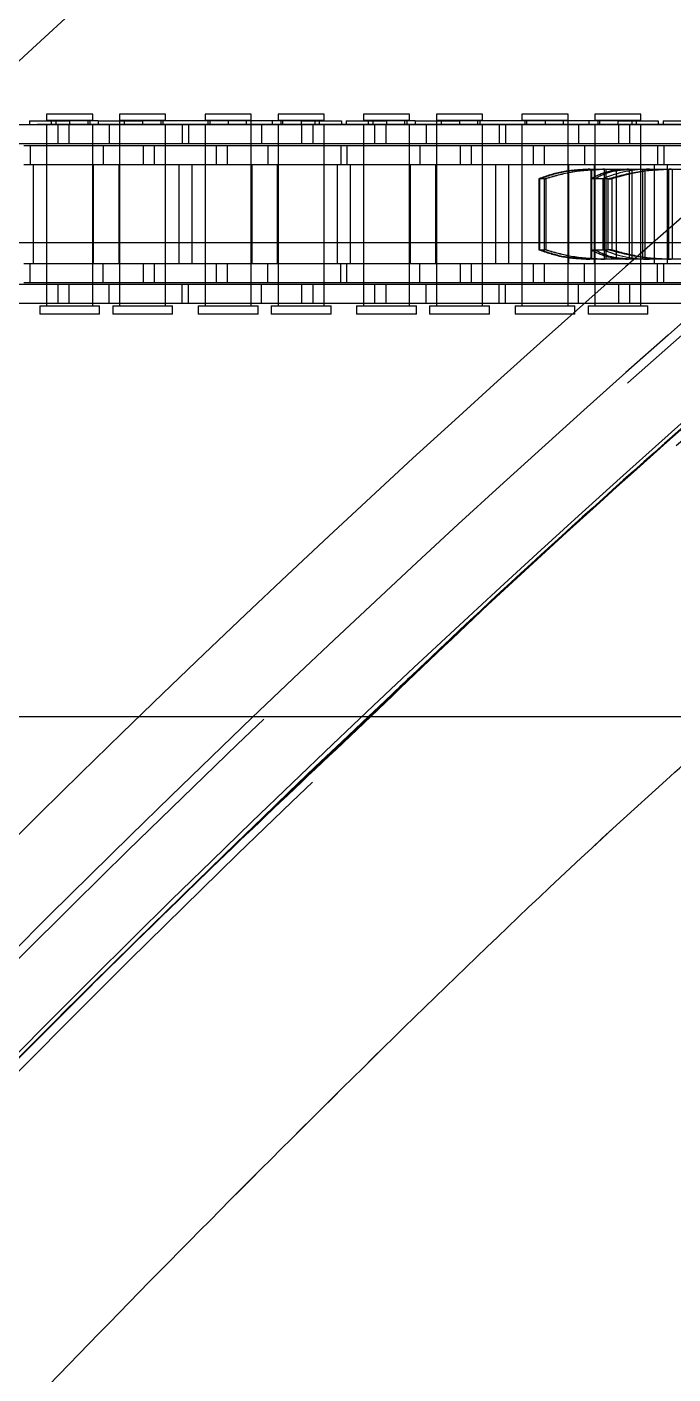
# Model space of a CAD drawing. Header units: metres. Extents: x 0 to 21025, y 0 to 14850.
# Drawn here: x 5959.9 to 6011.7, y 9208.5 to 9316.4 of the extents above; entities that cross this region are included whole.
import ezdxf

# ---------------------------------------------------------------- set-up
doc = ezdxf.new("R2010")
doc.units = ezdxf.units.M
doc.header["$LTSCALE"] = 25
doc.linetypes.add('HIDDEN2', pattern=[4.7625, 3.175, -1.5875])
for name, color, linetype in [('SL1', 8, 'Continuous'), ('SL4', 4, 'Continuous'), ('ST1', 7, 'HIDDEN2')]:
    doc.layers.add(name, color=color, linetype=linetype)

msp = doc.modelspace()

# ---------------------------------------------------------------- linework, layer by layer
at = {"layer": 'SL1'}
for radius, start, end in [(1215.5, 107.106787, 166.785047), (1170.7, 106.690475, 164.690823), (1164.35, 106.913784, 164.513299), (1158.35, 107.10294, 164.435358), (1221.5, 131.364925, 136.439839), (1158, 127.658057, 133.372518), (1158, 133.372518, 142.669489)]:
    msp.add_arc((6782.517, 8419.394), radius, start, end, dxfattribs=at)
for points, knots in [([(6075.047, 9336.149), (6074.962, 9336.085), (6064.84, 9328.531), (6045.339, 9312.61), (6017.282, 9288.713), (5998.008, 9271.47), (5988.446, 9262.2), (5987.36, 9261.149)], [0, 0, 0, 0, 0.0027581, 0.3282416, 0.6538705, 0.960724, 1, 1, 1, 1]), ([(5987.474, 9261.149), (5990.607, 9264.16), (6002.772, 9275.852), (6024.842, 9295.286), (6050.924, 9317.33), (6068.01, 9330.577), (6075.196, 9336.149)], [0, 0, 0, 0, 0.1129057, 0.4383374, 0.7637691, 1, 1, 1, 1]), ([(5861.899, 9121.619), (5864.955, 9125.676), (5875.115, 9139.167), (5893.741, 9161.945), (5917.767, 9189.906), (5943.26, 9217.52), (5966.462, 9241.325), (5981.524, 9255.535), (5987.474, 9261.149)], [0, 0, 0, 0, 0.0810737, 0.2695932, 0.4695371, 0.669481, 0.8694249, 1, 1, 1, 1]), ([(5987.36, 9261.149), (5979.911, 9254.036), (5963.917, 9238.766), (5940.314, 9214.397), (5916.358, 9188.284), (5892.829, 9160.843), (5874.647, 9138.624), (5864.521, 9125.109), (5861.906, 9121.619)], [0, 0, 0, 0, 0.1644711, 0.3531204, 0.5416744, 0.7303041, 0.9303581, 1, 1, 1, 1]), ([(5887.025, 9121.619), (5887.135, 9121.764), (5894.273, 9131.154), (5909.657, 9149.734), (5933.264, 9177.228), (5958.319, 9204.393), (5984.281, 9230.674), (6003.816, 9249.589), (6014.928, 9259.456), (6016.834, 9261.149)], [0, 0, 0, 0, 0.00287638, 0.18545455, 0.37909058, 0.57265878, 0.76633386, 0.95992582, 1, 1, 1, 1]), ([(5887.025, 9121.619), (5887.137, 9121.765), (5894.275, 9131.155), (5909.657, 9149.735), (5933.265, 9177.228), (5958.319, 9204.392), (5984.281, 9230.674), (6003.815, 9249.587), (6014.929, 9259.456), (6016.835, 9261.149)], [0, 0, 0, 0, 0.00289769, 0.18545247, 0.37907022, 0.57268798, 0.76630574, 0.9599235, 1, 1, 1, 1])]:
    msp.add_open_spline(points, degree=3, knots=knots, dxfattribs=at)
at = {"layer": 'SL4'}
msp.add_line((5540.514, 9261.149), (6209.329, 9261.149), dxfattribs=at)
at = {"layer": 'ST1'}
for p, q in [((5965.173, 9309.384), (5961.483, 9309.384)), ((5961.483, 9309.384), (5961.483, 9308.91)), ((5965.173, 9308.91), (5965.173, 9309.384)), ((5971.021, 9309.384), (5967.331, 9309.384)), ((5967.331, 9309.384), (5967.331, 9308.91)), ((5971.021, 9308.91), (5971.021, 9309.384)), ((5977.873, 9309.384), (5974.183, 9309.384)), ((5974.183, 9309.384), (5974.183, 9308.91)), ((5977.873, 9308.91), (5977.873, 9309.384)), ((5983.721, 9309.384), (5980.031, 9309.384)), ((5980.031, 9309.384), (5980.031, 9308.91)), ((5983.721, 9308.91), (5983.721, 9309.384)), ((5990.573, 9309.384), (5986.883, 9309.384)), ((5986.883, 9309.384), (5986.883, 9308.91)), ((5990.573, 9308.91), (5990.573, 9309.384)), ((5996.421, 9309.384), (5992.731, 9309.384)), ((5992.731, 9309.384), (5992.731, 9308.91)), ((5996.421, 9308.91), (5996.421, 9309.384)), ((6003.273, 9309.384), (5999.583, 9309.384)), ((5999.583, 9309.384), (5999.583, 9308.91)), ((6003.273, 9308.91), (6003.273, 9309.384)), ((6009.121, 9309.384), (6005.431, 9309.384)), ((6005.431, 9309.384), (6005.431, 9308.91)), ((6009.121, 9308.91), (6009.121, 9309.384)), ((5603.527, 9308.604), (6031.961, 9308.604)), ((5962.396, 9308.541), (5953.301, 9308.541)), ((5960.098, 9308.873), (5960.098, 9308.541)), ((5960.098, 9308.873), (5963.328, 9308.873)), ((5961.483, 9308.91), (5965.173, 9308.91)), ((5961.483, 9308.541), (5961.483, 9307.021)), ((5961.483, 9308.541), (5961.483, 9294.042)), ((5961.852, 9308.91), (5961.852, 9308.541)), ((5962.221, 9308.873), (5962.221, 9308.541)), ((5963.256, 9308.541), (5962.396, 9308.541)), ((5962.396, 9307.021), (5962.396, 9308.541)), ((5972.351, 9308.541), (5963.256, 9308.541)), ((5963.256, 9308.541), (5963.256, 9307.021)), ((5963.328, 9308.873), (5963.328, 9308.541)), ((5965.624, 9308.873), (5963.328, 9308.873)), ((5964.804, 9308.541), (5964.804, 9308.91)), ((5964.947, 9308.873), (5964.947, 9308.541)), ((5965.173, 9307.021), (5965.173, 9308.541)), ((5965.173, 9294.042), (5965.173, 9308.541)), ((5965.624, 9308.873), (5969.176, 9308.873)), ((5965.624, 9308.873), (5965.624, 9308.541)), ((5966.503, 9308.541), (5966.503, 9307.021)), ((5967.331, 9308.91), (5971.021, 9308.91)), ((5967.331, 9308.873), (5967.331, 9307.021)), ((5967.331, 9308.541), (5967.331, 9294.042)), ((5967.7, 9308.91), (5967.7, 9308.541)), ((5969.176, 9308.873), (5969.176, 9308.541)), ((5981.876, 9308.873), (5969.176, 9308.873)), ((5970.652, 9308.541), (5970.652, 9308.91)), ((5970.795, 9308.873), (5970.795, 9308.541)), ((5971.021, 9307.021), (5971.021, 9308.541)), ((5971.021, 9294.042), (5971.021, 9308.541)), ((5972.351, 9308.541), (5972.351, 9307.021)), ((5978.701, 9308.541), (5972.351, 9308.541)), ((5972.853, 9308.541), (5972.853, 9307.021)), ((5974.183, 9308.91), (5977.873, 9308.91)), ((5974.183, 9308.541), (5974.183, 9307.021)), ((5974.183, 9308.541), (5974.183, 9294.042)), ((5974.409, 9308.873), (5974.409, 9308.541)), ((5974.552, 9308.91), (5974.552, 9308.541)), ((5976.028, 9308.873), (5976.028, 9308.541)), ((5977.504, 9308.541), (5977.504, 9308.91)), ((5977.873, 9307.021), (5977.873, 9308.873)), ((5977.873, 9294.042), (5977.873, 9308.541)), ((5978.701, 9308.541), (5978.701, 9307.021)), ((5987.796, 9308.541), (5978.701, 9308.541)), ((5979.58, 9308.541), (5979.58, 9308.873)), ((5980.031, 9308.91), (5983.721, 9308.91)), ((5980.031, 9308.541), (5980.031, 9307.021)), ((5980.031, 9308.541), (5980.031, 9294.042)), ((5980.257, 9308.873), (5980.257, 9308.541)), ((5980.4, 9308.91), (5980.4, 9308.541)), ((5981.876, 9308.873), (5981.876, 9308.541)), ((5981.876, 9308.873), (5985.107, 9308.873)), ((5981.948, 9307.021), (5981.948, 9308.541)), ((5982.808, 9308.541), (5982.808, 9307.021)), ((5982.983, 9308.873), (5982.983, 9308.541)), ((5983.352, 9308.541), (5983.352, 9308.91)), ((5983.721, 9307.021), (5983.721, 9308.541)), ((5983.721, 9294.042), (5983.721, 9308.541)), ((5985.107, 9308.873), (5985.107, 9308.541)), ((5985.498, 9308.873), (5985.498, 9308.541)), ((5985.498, 9308.873), (5988.728, 9308.873)), ((5986.883, 9308.91), (5990.573, 9308.91)), ((5986.883, 9308.541), (5986.883, 9307.021)), ((5986.883, 9308.541), (5986.883, 9294.042)), ((5987.252, 9308.91), (5987.252, 9308.541)), ((5987.621, 9308.873), (5987.621, 9308.541)), ((5988.656, 9308.541), (5987.796, 9308.541)), ((5987.796, 9307.021), (5987.796, 9308.541)), ((5997.751, 9308.541), (5988.656, 9308.541)), ((5988.656, 9308.541), (5988.656, 9307.021)), ((5988.728, 9308.873), (5988.728, 9308.541)), ((5991.024, 9308.873), (5988.728, 9308.873)), ((5990.204, 9308.541), (5990.204, 9308.91)), ((5990.347, 9308.873), (5990.347, 9308.541)), ((5990.573, 9307.021), (5990.573, 9308.541)), ((5990.573, 9294.042), (5990.573, 9308.541)), ((5991.024, 9308.873), (5994.576, 9308.873)), ((5991.024, 9308.873), (5991.024, 9308.541)), ((5991.903, 9308.541), (5991.903, 9307.021)), ((5992.731, 9308.91), (5996.421, 9308.91)), ((5992.731, 9308.873), (5992.731, 9307.021)), ((5992.731, 9308.541), (5992.731, 9294.042)), ((5993.1, 9308.91), (5993.1, 9308.541)), ((5994.576, 9308.873), (5994.576, 9308.541)), ((6007.276, 9308.873), (5994.576, 9308.873)), ((5996.052, 9308.541), (5996.052, 9308.91)), ((5996.195, 9308.873), (5996.195, 9308.541)), ((5996.421, 9307.021), (5996.421, 9308.541)), ((5996.421, 9294.042), (5996.421, 9308.541)), ((5997.751, 9308.541), (5997.751, 9307.021)), ((6004.101, 9308.541), (5997.751, 9308.541)), ((5998.253, 9308.541), (5998.253, 9307.021)), ((5999.583, 9308.91), (6003.273, 9308.91)), ((5999.583, 9308.541), (5999.583, 9307.021)), ((5999.583, 9308.541), (5999.583, 9294.042)), ((5999.809, 9308.873), (5999.809, 9308.541)), ((5999.952, 9308.91), (5999.952, 9308.541)), ((6001.428, 9308.873), (6001.428, 9308.541)), ((6002.904, 9308.541), (6002.904, 9308.91)), ((6003.273, 9307.021), (6003.273, 9308.873)), ((6003.273, 9294.042), (6003.273, 9308.541)), ((6004.101, 9308.541), (6004.101, 9307.021)), ((6013.196, 9308.541), (6004.101, 9308.541)), ((6004.98, 9308.541), (6004.98, 9308.873)), ((6005.431, 9308.91), (6009.121, 9308.91)), ((6005.431, 9308.541), (6005.431, 9307.021)), ((6005.431, 9308.541), (6005.431, 9294.042)), ((6005.657, 9308.873), (6005.657, 9308.541)), ((6005.8, 9308.91), (6005.8, 9308.541)), ((6007.276, 9308.873), (6007.276, 9308.541)), ((6007.276, 9308.873), (6010.507, 9308.873)), ((6007.348, 9307.021), (6007.348, 9308.541)), ((6008.208, 9308.541), (6008.208, 9307.021)), ((6008.383, 9308.873), (6008.383, 9308.541)), ((6008.752, 9308.541), (6008.752, 9308.91)), ((6009.121, 9307.021), (6009.121, 9308.541)), ((6009.121, 9294.042), (6009.121, 9308.541)), ((6010.507, 9308.873), (6010.507, 9308.541)), ((6010.898, 9308.873), (6010.898, 9308.541)), ((6010.898, 9308.873), (6014.128, 9308.873)), ((5962.396, 9307.021), (5953.301, 9307.021)), ((5966.001, 9306.869), (5959.651, 9306.869)), ((5960.153, 9306.869), (5960.153, 9305.349)), ((5961.483, 9306.869), (5961.483, 9305.349)), ((5963.256, 9307.021), (5962.396, 9307.021)), ((5972.351, 9307.021), (5963.256, 9307.021)), ((5965.173, 9305.349), (5965.173, 9306.869)), ((5966.001, 9306.869), (5966.001, 9305.349)), ((5975.096, 9306.869), (5966.001, 9306.869)), ((5967.331, 9306.869), (5967.331, 9305.349)), ((5969.248, 9305.349), (5969.248, 9306.869)), ((5970.108, 9306.869), (5970.108, 9305.349)), ((5971.021, 9305.349), (5971.021, 9306.869)), ((5978.701, 9307.021), (5972.351, 9307.021)), ((5974.183, 9306.869), (5974.183, 9305.349)), ((5975.956, 9306.869), (5975.096, 9306.869)), ((5975.096, 9305.349), (5975.096, 9306.869)), ((5985.051, 9306.869), (5975.956, 9306.869)), ((5975.956, 9306.869), (5975.956, 9305.349)), ((5977.873, 9305.349), (5977.873, 9306.869)), ((5987.796, 9307.021), (5978.701, 9307.021)), ((5979.203, 9306.869), (5979.203, 9305.349)), ((5980.031, 9306.869), (5980.031, 9305.349)), ((5983.721, 9305.349), (5983.721, 9306.869)), ((5985.051, 9306.869), (5985.051, 9305.349)), ((5991.401, 9306.869), (5985.051, 9306.869)), ((5985.553, 9306.869), (5985.553, 9305.349)), ((5986.883, 9306.869), (5986.883, 9305.349)), ((5988.656, 9307.021), (5987.796, 9307.021)), ((5997.751, 9307.021), (5988.656, 9307.021)), ((5990.573, 9305.349), (5990.573, 9306.869)), ((5991.401, 9306.869), (5991.401, 9305.349)), ((6000.496, 9306.869), (5991.401, 9306.869)), ((5992.731, 9306.869), (5992.731, 9305.349)), ((5994.648, 9305.349), (5994.648, 9306.869)), ((5995.508, 9306.869), (5995.508, 9305.349)), ((5996.421, 9305.349), (5996.421, 9306.869)), ((6004.101, 9307.021), (5997.751, 9307.021)), ((5999.583, 9306.869), (5999.583, 9305.349)), ((6001.356, 9306.869), (6000.496, 9306.869)), ((6000.496, 9305.349), (6000.496, 9306.869)), ((6010.451, 9306.869), (6001.356, 9306.869)), ((6001.356, 9306.869), (6001.356, 9305.349)), ((6003.273, 9305.349), (6003.273, 9306.869)), ((6013.196, 9307.021), (6004.101, 9307.021)), ((6004.603, 9306.869), (6004.603, 9305.349)), ((6005.431, 9306.869), (6005.431, 9305.349)), ((6009.121, 9305.349), (6009.121, 9306.869)), ((6010.451, 9306.869), (6010.451, 9305.349)), ((6016.801, 9306.869), (6010.451, 9306.869)), ((6010.953, 9306.869), (6010.953, 9305.349)), ((5966.001, 9305.349), (5959.651, 9305.349)), ((5960.436, 9297.419), (5960.436, 9305.349)), ((5961.483, 9305.349), (5961.483, 9297.419)), ((5965.173, 9297.419), (5965.173, 9305.349)), ((5965.216, 9305.349), (5965.216, 9297.419)), ((5975.096, 9305.349), (5966.001, 9305.349)), ((5967.288, 9297.419), (5967.288, 9305.349)), ((5967.331, 9305.349), (5967.331, 9297.419)), ((5971.021, 9297.419), (5971.021, 9305.349)), ((5972.068, 9305.349), (5972.068, 9297.419)), ((5973.136, 9297.419), (5973.136, 9305.349)), ((5974.183, 9305.349), (5974.183, 9297.419)), ((5975.956, 9305.349), (5975.096, 9305.349)), ((5985.051, 9305.349), (5975.956, 9305.349)), ((5977.873, 9297.419), (5977.873, 9305.349)), ((5977.916, 9305.349), (5977.916, 9297.419)), ((5979.988, 9297.419), (5979.988, 9305.349)), ((5980.031, 9305.349), (5980.031, 9297.419)), ((5983.721, 9297.419), (5983.721, 9305.349)), ((5984.768, 9305.349), (5984.768, 9297.419)), ((5991.401, 9305.349), (5985.051, 9305.349)), ((5985.836, 9297.419), (5985.836, 9305.349)), ((5986.883, 9305.349), (5986.883, 9297.419)), ((5990.573, 9297.419), (5990.573, 9305.349)), ((5990.616, 9305.349), (5990.616, 9297.419)), ((6000.496, 9305.349), (5991.401, 9305.349)), ((5992.688, 9297.419), (5992.688, 9305.349)), ((5992.731, 9305.349), (5992.731, 9297.419)), ((5996.421, 9297.419), (5996.421, 9305.349)), ((5997.468, 9305.349), (5997.468, 9297.419)), ((5998.536, 9297.419), (5998.536, 9305.349)), ((5999.583, 9305.349), (5999.583, 9297.419)), ((6001.356, 9305.349), (6000.496, 9305.349)), ((6010.451, 9305.349), (6001.356, 9305.349)), ((6003.273, 9297.419), (6003.273, 9305.349)), ((6003.316, 9305.349), (6003.316, 9297.419)), ((6005.016, 9304.989), (6006.07, 9304.989)), ((6005.136, 9297.779), (6005.136, 9304.989)), ((6005.179, 9297.779), (6005.179, 9304.989)), ((6005.388, 9297.419), (6005.388, 9305.349)), ((6005.431, 9305.349), (6005.431, 9297.419)), ((6006.07, 9304.989), (6006.199, 9304.989)), ((6006.199, 9297.779), (6006.199, 9304.989)), ((6006.199, 9304.989), (6008.109, 9304.989)), ((6006.334, 9297.779), (6006.334, 9304.989)), ((6007.156, 9297.779), (6007.156, 9304.989)), ((6008.109, 9304.989), (6011.234, 9304.989)), ((6008.205, 9297.779), (6008.205, 9304.989)), ((6008.421, 9297.779), (6008.421, 9304.989)), ((6009.121, 9297.419), (6009.121, 9305.349)), ((6009.273, 9297.779), (6009.273, 9304.989)), ((6009.454, 9297.779), (6009.454, 9304.989)), ((6010.168, 9305.349), (6010.168, 9297.419)), ((6016.801, 9305.349), (6010.451, 9305.349)), ((6011.234, 9304.989), (6011.358, 9304.989)), ((6011.236, 9297.419), (6011.236, 9305.349)), ((6011.358, 9297.779), (6011.358, 9304.989)), ((6011.358, 9304.989), (6015.111, 9304.989)), ((6011.654, 9297.779), (6011.654, 9304.989)), ((6001.383, 9304.227), (6000.927, 9304.227)), ((6000.927, 9304.227), (6000.927, 9298.541)), ((6001.007, 9298.541), (6001.007, 9304.227)), ((6001.383, 9298.541), (6001.383, 9304.227)), ((6001.383, 9304.227), (6001.503, 9304.227)), ((6001.503, 9304.227), (6001.503, 9298.541)), ((6006.479, 9304.227), (6005.125, 9304.227)), ((6005.125, 9304.227), (6005.125, 9298.541)), ((6005.397, 9298.541), (6005.397, 9304.227)), ((6006.071, 9304.227), (6006.071, 9298.541)), ((6006.479, 9298.541), (6006.479, 9304.227)), ((6006.479, 9304.227), (6006.785, 9304.227)), ((6006.785, 9304.227), (6006.785, 9298.541)), ((6020.819, 9299.079), (5603.527, 9299.079)), ((6000.927, 9298.541), (6001.383, 9298.541)), ((6001.503, 9298.541), (6001.383, 9298.541)), ((6005.125, 9298.541), (6006.479, 9298.541)), ((6006.785, 9298.541), (6006.479, 9298.541)), ((6006.07, 9297.779), (6005.016, 9297.779)), ((6006.199, 9297.779), (6006.07, 9297.779)), ((6008.109, 9297.779), (6006.199, 9297.779)), ((6011.234, 9297.779), (6008.109, 9297.779)), ((6011.358, 9297.779), (6011.234, 9297.779)), ((6015.111, 9297.779), (6011.358, 9297.779)), ((5966.001, 9297.419), (5959.651, 9297.419)), ((5960.153, 9295.899), (5960.153, 9297.419)), ((5961.483, 9297.419), (5961.483, 9295.899)), ((5965.173, 9295.899), (5965.173, 9297.419)), ((5966.001, 9295.899), (5966.001, 9297.419)), ((5975.096, 9297.419), (5966.001, 9297.419)), ((5967.331, 9297.419), (5967.331, 9295.899)), ((5969.248, 9295.899), (5969.248, 9297.419)), ((5970.108, 9297.419), (5970.108, 9295.899)), ((5971.021, 9295.899), (5971.021, 9297.419)), ((5974.183, 9297.419), (5974.183, 9295.899)), ((5975.956, 9297.419), (5975.096, 9297.419)), ((5975.096, 9295.899), (5975.096, 9297.419)), ((5985.051, 9297.419), (5975.956, 9297.419)), ((5975.956, 9297.419), (5975.956, 9295.899)), ((5977.873, 9295.899), (5977.873, 9297.419)), ((5979.203, 9295.899), (5979.203, 9297.419)), ((5980.031, 9297.419), (5980.031, 9295.899)), ((5983.721, 9295.899), (5983.721, 9297.419)), ((5985.051, 9295.899), (5985.051, 9297.419)), ((5991.401, 9297.419), (5985.051, 9297.419)), ((5985.553, 9295.899), (5985.553, 9297.419)), ((5986.883, 9297.419), (5986.883, 9295.899)), ((5990.573, 9295.899), (5990.573, 9297.419)), ((5991.401, 9295.899), (5991.401, 9297.419)), ((6000.496, 9297.419), (5991.401, 9297.419)), ((5992.731, 9297.419), (5992.731, 9295.899)), ((5994.648, 9295.899), (5994.648, 9297.419)), ((5995.508, 9297.419), (5995.508, 9295.899)), ((5996.421, 9295.899), (5996.421, 9297.419)), ((5999.583, 9297.419), (5999.583, 9295.899)), ((6001.356, 9297.419), (6000.496, 9297.419)), ((6000.496, 9295.899), (6000.496, 9297.419)), ((6010.451, 9297.419), (6001.356, 9297.419)), ((6001.356, 9297.419), (6001.356, 9295.899)), ((6003.273, 9295.899), (6003.273, 9297.419)), ((6004.603, 9295.899), (6004.603, 9297.419)), ((6005.431, 9297.419), (6005.431, 9295.899)), ((6009.121, 9295.899), (6009.121, 9297.419)), ((6010.451, 9295.899), (6010.451, 9297.419)), ((6016.801, 9297.419), (6010.451, 9297.419)), ((6010.953, 9295.899), (6010.953, 9297.419)), ((5962.396, 9295.747), (5953.301, 9295.747)), ((5966.001, 9295.899), (5959.651, 9295.899)), ((5961.483, 9295.747), (5961.483, 9294.227)), ((5963.256, 9295.747), (5962.396, 9295.747)), ((5962.396, 9294.227), (5962.396, 9295.747)), ((5972.351, 9295.747), (5963.256, 9295.747)), ((5963.256, 9295.747), (5963.256, 9294.227)), ((5965.173, 9294.227), (5965.173, 9295.747)), ((5975.096, 9295.899), (5966.001, 9295.899)), ((5966.503, 9294.227), (5966.503, 9295.747)), ((5967.331, 9295.747), (5967.331, 9294.227)), ((5971.021, 9294.227), (5971.021, 9295.747)), ((5972.351, 9294.227), (5972.351, 9295.747)), ((5978.701, 9295.747), (5972.351, 9295.747)), ((5972.853, 9294.227), (5972.853, 9295.747)), ((5974.183, 9295.747), (5974.183, 9294.227)), ((5975.956, 9295.899), (5975.096, 9295.899)), ((5985.051, 9295.899), (5975.956, 9295.899)), ((5977.873, 9294.227), (5977.873, 9295.747)), ((5978.701, 9294.227), (5978.701, 9295.747)), ((5987.796, 9295.747), (5978.701, 9295.747)), ((5980.031, 9295.747), (5980.031, 9294.227)), ((5981.948, 9294.227), (5981.948, 9295.747)), ((5982.808, 9295.747), (5982.808, 9294.227)), ((5983.721, 9294.227), (5983.721, 9295.747)), ((5991.401, 9295.899), (5985.051, 9295.899)), ((5986.883, 9295.747), (5986.883, 9294.227)), ((5988.656, 9295.747), (5987.796, 9295.747)), ((5987.796, 9294.227), (5987.796, 9295.747)), ((5997.751, 9295.747), (5988.656, 9295.747)), ((5988.656, 9295.747), (5988.656, 9294.227)), ((5990.573, 9294.227), (5990.573, 9295.747)), ((6000.496, 9295.899), (5991.401, 9295.899)), ((5991.903, 9294.227), (5991.903, 9295.747)), ((5992.731, 9295.747), (5992.731, 9294.227)), ((5996.421, 9294.227), (5996.421, 9295.747)), ((5997.751, 9294.227), (5997.751, 9295.747)), ((6004.101, 9295.747), (5997.751, 9295.747)), ((5998.253, 9294.227), (5998.253, 9295.747)), ((5999.583, 9295.747), (5999.583, 9294.227)), ((6001.356, 9295.899), (6000.496, 9295.899)), ((6010.451, 9295.899), (6001.356, 9295.899)), ((6003.273, 9294.227), (6003.273, 9295.747)), ((6004.101, 9294.227), (6004.101, 9295.747)), ((6013.196, 9295.747), (6004.101, 9295.747)), ((6005.431, 9295.747), (6005.431, 9294.227)), ((6007.348, 9294.227), (6007.348, 9295.747)), ((6008.208, 9295.747), (6008.208, 9294.227)), ((6009.121, 9294.227), (6009.121, 9295.747)), ((6016.801, 9295.899), (6010.451, 9295.899)), ((5962.396, 9294.227), (5953.301, 9294.227)), ((5963.256, 9294.227), (5962.396, 9294.227)), ((5972.351, 9294.227), (5963.256, 9294.227)), ((5978.701, 9294.227), (5972.351, 9294.227)), ((5987.796, 9294.227), (5978.701, 9294.227)), ((5988.656, 9294.227), (5987.796, 9294.227)), ((5997.751, 9294.227), (5988.656, 9294.227)), ((6004.101, 9294.227), (5997.751, 9294.227)), ((6013.196, 9294.227), (6004.101, 9294.227)), ((5960.93, 9294.042), (5965.727, 9294.042)), ((5960.93, 9294.042), (5960.93, 9293.384)), ((5965.727, 9293.384), (5960.93, 9293.384)), ((5965.727, 9293.384), (5965.727, 9294.042)), ((5966.778, 9294.042), (5971.575, 9294.042)), ((5966.778, 9294.042), (5966.778, 9293.384)), ((5971.575, 9293.384), (5966.778, 9293.384)), ((5971.575, 9293.384), (5971.575, 9294.042)), ((5973.63, 9294.042), (5978.427, 9294.042)), ((5973.63, 9294.042), (5973.63, 9293.384)), ((5978.427, 9293.384), (5973.63, 9293.384)), ((5978.427, 9293.384), (5978.427, 9294.042)), ((5979.478, 9294.042), (5984.275, 9294.042)), ((5979.478, 9294.042), (5979.478, 9293.384)), ((5984.275, 9293.384), (5979.478, 9293.384)), ((5984.275, 9293.384), (5984.275, 9294.042)), ((5986.33, 9294.042), (5991.127, 9294.042)), ((5986.33, 9294.042), (5986.33, 9293.384)), ((5991.127, 9293.384), (5986.33, 9293.384)), ((5991.127, 9293.384), (5991.127, 9294.042)), ((5992.178, 9294.042), (5996.975, 9294.042)), ((5992.178, 9294.042), (5992.178, 9293.384)), ((5996.975, 9293.384), (5992.178, 9293.384)), ((5996.975, 9293.384), (5996.975, 9294.042)), ((5999.03, 9294.042), (6003.827, 9294.042)), ((5999.03, 9294.042), (5999.03, 9293.384)), ((6003.827, 9293.384), (5999.03, 9293.384)), ((6003.827, 9293.384), (6003.827, 9294.042)), ((6004.878, 9294.042), (6009.675, 9294.042)), ((6004.878, 9294.042), (6004.878, 9293.384)), ((6009.675, 9293.384), (6004.878, 9293.384)), ((6009.675, 9293.384), (6009.675, 9294.042))]:
    msp.add_line(p, q, dxfattribs=at)
for centre, radius, start, end in [((6782.517, 8419.394), 1163.627, 127.817651, 147.031191), ((6782.517, 8419.394), 1157.277, 127.817651, 147.031191), ((6009.822, 9295.371), 9.618, 90.09202, 112.96021), ((6009.822, 9307.396), 9.618, 247.03979, 269.90798)]:
    msp.add_arc(centre, radius, start, end, dxfattribs=at)
for points, knots in [([(6005.016, 9304.989), (6004.274, 9304.951), (6002.788, 9304.875), (6001.548, 9304.443), (6000.927, 9304.227)], [0, 0, 0, 0, 0.49948001, 1, 1, 1, 1]), ([(6001.007, 9304.227), (6001.621, 9304.443), (6002.847, 9304.875), (6004.322, 9304.951), (6005.06, 9304.989)], [0, 0, 0, 0, 0.5001515, 1, 1, 1, 1]), ([(6001.383, 9304.227), (6002.131, 9304.443), (6003.625, 9304.875), (6005.256, 9304.951), (6006.07, 9304.989)], [0, 0, 0, 0, 0.50052878, 1, 1, 1, 1]), ([(6006.204, 9304.989), (6005.389, 9304.951), (6003.756, 9304.875), (6002.255, 9304.443), (6001.503, 9304.227)], [0, 0, 0, 0, 0.4994594, 1, 1, 1, 1]), ([(6008.109, 9304.989), (6007.53, 9304.951), (6006.37, 9304.875), (6005.54, 9304.443), (6005.125, 9304.227)], [0, 0, 0, 0, 0.4994271, 1, 1, 1, 1]), ([(6005.397, 9304.227), (6005.802, 9304.443), (6006.612, 9304.875), (6007.755, 9304.951), (6008.326, 9304.989)], [0, 0, 0, 0, 0.5001333, 1, 1, 1, 1]), ([(6006.479, 9304.227), (6007.271, 9304.443), (6008.853, 9304.875), (6010.441, 9304.951), (6011.234, 9304.989)], [0, 0, 0, 0, 0.50051397, 1, 1, 1, 1]), ([(6011.531, 9304.989), (6010.741, 9304.951), (6009.159, 9304.876), (6007.577, 9304.443), (6006.785, 9304.227)], [0, 0, 0, 0, 0.4990975, 1, 1, 1, 1]), ([(6000.927, 9298.541), (6001.548, 9298.324), (6002.788, 9297.892), (6004.274, 9297.816), (6005.016, 9297.779)], [0, 0, 0, 0, 0.5005125, 1, 1, 1, 1]), ([(6005.06, 9297.779), (6004.323, 9297.816), (6002.848, 9297.892), (6001.622, 9298.324), (6001.007, 9298.541)], [0, 0, 0, 0, 0.4991241, 1, 1, 1, 1]), ([(6006.07, 9297.779), (6005.256, 9297.816), (6003.626, 9297.892), (6002.131, 9298.324), (6001.383, 9298.541)], [0, 0, 0, 0, 0.499464, 1, 1, 1, 1]), ([(6001.503, 9298.541), (6002.255, 9298.324), (6003.756, 9297.892), (6005.389, 9297.816), (6006.204, 9297.779)], [0, 0, 0, 0, 0.5005336, 1, 1, 1, 1]), ([(6005.125, 9298.541), (6005.54, 9298.324), (6006.37, 9297.892), (6007.53, 9297.816), (6008.109, 9297.779)], [0, 0, 0, 0, 0.5003717, 1, 1, 1, 1]), ([(6008.326, 9297.779), (6007.756, 9297.816), (6006.613, 9297.892), (6005.802, 9298.324), (6005.397, 9298.541)], [0, 0, 0, 0, 0.4990975, 1, 1, 1, 1]), ([(6011.234, 9297.779), (6010.441, 9297.816), (6008.853, 9297.892), (6007.271, 9298.324), (6006.479, 9298.541)], [0, 0, 0, 0, 0.4994786, 1, 1, 1, 1]), ([(6006.785, 9298.541), (6007.576, 9298.324), (6009.158, 9297.892), (6010.74, 9297.816), (6011.531, 9297.779)], [0, 0, 0, 0, 0.5001332, 1, 1, 1, 1])]:
    msp.add_open_spline(points, degree=3, knots=knots, dxfattribs=at)

doc.saveas('drawing.dxf')
